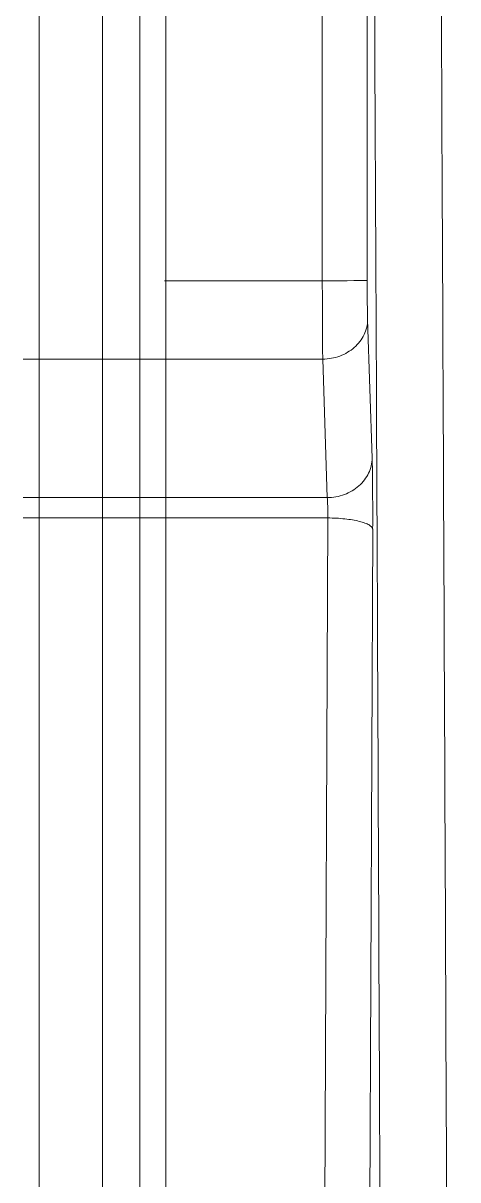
# Model space of a CAD drawing. Header units: inches. Extents: x 3778 to 56227, y -16914 to 35091.
# Drawn here: x 43235.43 to 43240.26, y -12607.23 to -12594.39 of the extents above; entities that cross this region are included whole.
import ezdxf

# ---------------------------------------------------------------- set-up
doc = ezdxf.new("R2010")
doc.units = ezdxf.units.IN
doc.header["$LTSCALE"] = 100
doc.header["$MEASUREMENT"] = 0
doc.layers.add('2-con', color=2, linetype='Continuous')
doc.layers.add('mark-B', color=2, linetype='Continuous', lineweight=20)

# ---------------------------------------------------------------- blocks, each defined once
blk = doc.blocks.new('무풍1WAY 대형')
at = {"layer": 'mark-B'}
for p, q in [((-555.262, -478.942), (-555.179, -460.011)), ((-554.681, -460.133), (-554.764, -479.067)), ((-554.758, -479.293), (-554.708, -480.83)), ((-555.206, -481.27), (-555.256, -479.732)), ((-555.2, -488.058), (-555.201, -481.705)), ((-554.703, -481.7), (-554.702, -488.054)), ((-554.703, -481.7), (-552.952, -481.7))]:
    blk.add_line(p, q, dxfattribs=at)
for centre, major_axis, ratio, start_param, end_param in [((-555.25, -479.117), (0, -0.697), 0.017455, 4.458215, 5.793092), ((-554.752, -479.117), (0, -0.199), 0.061093, 4.458215, 5.793092), ((-554.712, -481.709), (0, -0.996), 0.008728, 1.579525, 2.6515), ((-555.21, -481.709), (0, -0.498), 0.017455, 1.579525, 2.6515), ((-554.703, -481.705), (-0.498, 0), 0.008728, 4.712388, 6.265731)]:
    blk.add_ellipse(centre, major_axis=major_axis, ratio=ratio, start_param=start_param, end_param=end_param, dxfattribs=at)
for points, knots in [([(-555.468, -432.394), (-555.461, -435.082), (-555.453, -437.769), (-555.441, -441.796), (-555.437, -443.137), (-555.429, -445.82), (-555.425, -447.161), (-555.419, -449.172), (-555.417, -449.842), (-555.413, -451.182), (-555.411, -451.852), (-555.405, -453.862), (-555.401, -455.201), (-555.394, -457.209), (-555.392, -457.878), (-555.388, -459.216), (-555.385, -459.884), (-555.381, -461.22), (-555.379, -461.887), (-555.374, -463.222), (-555.369, -464.555), (-555.364, -465.887), (-555.359, -467.218), (-555.357, -467.883), (-555.349, -469.877), (-555.344, -471.204), (-555.327, -475.178), (-555.316, -477.818), (-555.292, -483.08), (-555.279, -485.702), (-555.259, -489.62), (-555.25, -491.25), (-555.241, -493.039), (-555.238, -493.526), (-555.236, -493.851), (-555.235, -494.014), (-555.231, -494.826), (-555.227, -495.476), (-555.224, -496.125)], [0, 0, 0, 0, 0.125, 0.125, 0.1875, 0.1875, 0.25, 0.25, 0.28125, 0.28125, 0.3125, 0.3125, 0.375, 0.375, 0.40625, 0.40625, 0.4375, 0.4375, 0.46875, 0.46875, 0.5, 0.53125, 0.53125, 0.5625, 0.5625, 0.625, 0.625, 0.75, 0.75, 0.875, 0.875, 0.9375, 0.953125, 0.960937, 0.960937, 0.96875, 0.96875, 1, 1, 1, 1]), ([(-556.207, -432.543), (-556.2, -435.147), (-556.193, -437.749), (-556.181, -441.649), (-556.177, -442.949), (-556.17, -445.548), (-556.166, -446.847), (-556.16, -448.795), (-556.158, -449.444), (-556.154, -450.742), (-556.152, -451.391), (-556.146, -453.337), (-556.142, -454.635), (-556.136, -456.581), (-556.134, -457.23), (-556.13, -458.528), (-556.127, -459.176), (-556.123, -460.474), (-556.121, -461.122), (-556.116, -462.419), (-556.114, -463.067), (-556.107, -465.009), (-556.103, -466.302), (-556.095, -468.239), (-556.093, -468.884), (-556.088, -470.174), (-556.085, -470.818), (-556.072, -474.037), (-556.061, -476.602), (-556.027, -484.271), (-556.002, -489.347), (-555.974, -494.387)], [0, 0, 0, 0, 0.125, 0.125, 0.1875, 0.1875, 0.25, 0.25, 0.28125, 0.28125, 0.3125, 0.3125, 0.375, 0.375, 0.40625, 0.40625, 0.4375, 0.4375, 0.46875, 0.46875, 0.5, 0.5, 0.5625, 0.5625, 0.59375, 0.59375, 0.625, 0.625, 0.75, 0.75, 1, 1, 1, 1]), ([(-552.968, -494.28), (-552.968, -494.11), (-552.968, -493.76), (-552.968, -493.218), (-552.968, -492.643), (-552.968, -492.036), (-552.968, -491.396), (-552.968, -490.723), (-552.968, -490.017), (-552.968, -489.278), (-552.968, -488.506), (-552.968, -487.701), (-552.968, -486.863), (-552.968, -485.992), (-552.968, -484.168), (-552.968, -481.706), (-552.968, -478.924), (-552.968, -477.07), (-552.968, -476.05), (-552.968, -475.555), (-552.968, -475.273), (-552.968, -474.991), (-552.968, -474.709), (-552.968, -474.427), (-552.968, -474.145), (-552.968, -473.862), (-552.968, -473.58), (-552.968, -473.298), (-552.968, -473.015), (-552.968, -472.733), (-552.968, -472.45), (-552.968, -472.168), (-552.968, -471.885), (-552.968, -471.602), (-552.968, -471.32), (-552.968, -471.037), (-552.968, -470.754), (-552.968, -470.471), (-552.968, -470.188), (-552.968, -469.905), (-552.968, -469.622), (-552.968, -469.339), (-552.968, -469.055), (-552.968, -468.772), (-552.968, -468.489), (-552.968, -468.205), (-552.968, -467.922), (-552.968, -467.638), (-552.968, -467.355), (-552.968, -467.071), (-552.968, -466.787), (-552.968, -466.503), (-552.968, -466.22), (-552.968, -465.936), (-552.968, -465.652), (-552.968, -465.368), (-552.968, -465.084), (-552.968, -464.799), (-552.968, -464.515), (-552.968, -464.231), (-552.968, -463.947), (-552.968, -463.662), (-552.968, -463.378), (-552.968, -463.094), (-552.968, -462.809), (-552.968, -462.525), (-552.968, -462.24), (-552.968, -461.955), (-552.968, -461.671), (-552.968, -461.386), (-552.968, -461.101), (-552.968, -460.816), (-552.968, -460.531), (-552.968, -460.246), (-552.968, -459.961), (-552.968, -459.676), (-552.968, -459.391), (-552.968, -459.106), (-552.968, -458.82), (-552.968, -458.535), (-552.968, -458.25), (-552.968, -457.964), (-552.968, -457.679), (-552.968, -457.393), (-552.968, -457.203), (-552.968, -457.108)], [0, 0, 0, 0, 0.013925, 0.028734, 0.044428, 0.061005, 0.078466, 0.09681, 0.116039, 0.136151, 0.157148, 0.179028, 0.201792, 0.225439, 0.249971, 0.350165, 0.425225, 0.47515, 0.499941, 0.507517, 0.515094, 0.52267, 0.530246, 0.537823, 0.545399, 0.552975, 0.560551, 0.568128, 0.575704, 0.58328, 0.590857, 0.598433, 0.606009, 0.613586, 0.621162, 0.628738, 0.636315, 0.643891, 0.651468, 0.659044, 0.66662, 0.674197, 0.681773, 0.68935, 0.696926, 0.704502, 0.712079, 0.719655, 0.727232, 0.734808, 0.742385, 0.749961, 0.757538, 0.765115, 0.772691, 0.780268, 0.787844, 0.795421, 0.802998, 0.810574, 0.818151, 0.825728, 0.833305, 0.840881, 0.848458, 0.856035, 0.863612, 0.871189, 0.878766, 0.886343, 0.89392, 0.901496, 0.909073, 0.916651, 0.924228, 0.931805, 0.939382, 0.946959, 0.954536, 0.962113, 0.969691, 0.977268, 0.984845, 0.992423, 1, 1, 1, 1]), ([(-552.677, -457.233), (-552.677, -458.807), (-552.677, -460.379), (-552.677, -463.518), (-552.677, -465.085), (-552.677, -468.213), (-552.677, -469.775), (-552.677, -472.893), (-552.677, -474.449), (-552.677, -477.556), (-552.677, -479.106), (-552.677, -481.427), (-552.677, -482.2), (-552.677, -483.744), (-552.677, -486.058), (-552.677, -488.364), (-552.677, -491.432), (-552.677, -492.962), (-552.677, -494.49)], [0, 0, 0, 0, 0.125, 0.125, 0.25, 0.25, 0.375, 0.375, 0.5, 0.5, 0.625, 0.625, 0.6875, 0.6875, 0.75, 0.875, 0.875, 1, 1, 1, 1]), ([(-552.264, -494.612), (-552.264, -491.554), (-552.264, -488.482), (-552.264, -483.854), (-552.264, -482.307), (-552.264, -479.209), (-552.264, -477.656), (-552.264, -474.546), (-552.264, -472.987), (-552.264, -469.865), (-552.264, -468.301), (-552.264, -465.168), (-552.264, -463.599), (-552.264, -460.457), (-552.264, -458.883), (-552.264, -457.307)], [0, 0, 0, 0, 0.25, 0.25, 0.375, 0.375, 0.5, 0.5, 0.625, 0.625, 0.75, 0.75, 0.875, 0.875, 1, 1, 1, 1]), ([(-551.56, -457.359), (-551.56, -458.936), (-551.56, -460.512), (-551.56, -463.657), (-551.56, -465.227), (-551.56, -468.363), (-551.56, -469.928), (-551.56, -473.054), (-551.56, -474.613), (-551.56, -477.727), (-551.56, -479.281), (-551.56, -482.382), (-551.56, -483.93), (-551.56, -488.563), (-551.56, -491.638), (-551.56, -494.699)], [0, 0, 0, 0, 0.125, 0.125, 0.25, 0.25, 0.375, 0.375, 0.5, 0.5, 0.625, 0.625, 0.75, 0.75, 1, 1, 1, 1]), ([(-554.764, -479.067), (-554.796, -479.067), (-554.829, -479.066), (-554.892, -479.063), (-554.923, -479.06), (-554.983, -479.054), (-555.011, -479.05), (-555.065, -479.041), (-555.09, -479.035), (-555.136, -479.024), (-555.157, -479.017), (-555.193, -479.004), (-555.209, -478.997), (-555.234, -478.982), (-555.244, -478.974), (-555.258, -478.958), (-555.261, -478.95), (-555.262, -478.942)], [0, 0, 0, 0, 0.125, 0.125, 0.25, 0.25, 0.375, 0.375, 0.5, 0.5, 0.625, 0.625, 0.75, 0.75, 0.875, 0.875, 1, 1, 1, 1]), ([(-554.758, -479.293), (-554.791, -479.293), (-554.823, -479.296), (-554.887, -479.308), (-554.918, -479.316), (-554.978, -479.338), (-555.006, -479.352), (-555.06, -479.384), (-555.086, -479.402), (-555.132, -479.443), (-555.152, -479.465), (-555.189, -479.513), (-555.204, -479.538), (-555.229, -479.591), (-555.239, -479.619), (-555.252, -479.675), (-555.256, -479.703), (-555.256, -479.732)], [0, 0, 0, 0, 0.125, 0.125, 0.25, 0.25, 0.375, 0.375, 0.5, 0.5, 0.625, 0.625, 0.75, 0.75, 0.875, 0.875, 1, 1, 1, 1]), ([(-554.708, -480.83), (-554.74, -480.831), (-554.773, -480.834), (-554.836, -480.845), (-554.867, -480.854), (-554.927, -480.876), (-554.956, -480.89), (-555.01, -480.922), (-555.035, -480.94), (-555.081, -480.981), (-555.102, -481.003), (-555.138, -481.051), (-555.154, -481.076), (-555.179, -481.129), (-555.189, -481.156), (-555.202, -481.212), (-555.205, -481.241), (-555.206, -481.27)], [0, 0, 0, 0, 0.125, 0.125, 0.25, 0.25, 0.375, 0.375, 0.5, 0.5, 0.625, 0.625, 0.75, 0.75, 0.875, 0.875, 1, 1, 1, 1])]:
    blk.add_open_spline(points, degree=3, knots=knots, dxfattribs=at)
for points, degree in [([(-554.764, -479.067), (-551.383, -479.067)], 1), ([(-554.758, -479.293), (-553.633, -479.293), (-552.508, -479.293), (-551.383, -479.293)], 3), ([(-554.708, -480.83), (-551.383, -480.83)], 1)]:
    blk.add_open_spline(points, degree=degree, dxfattribs=at)
blk = doc.blocks.new('dpdjzjs')
at = {"layer": 'mark-B', "rotation": 180}
blk.add_blockref('무풍1WAY 대형', (178654.915, 88751.491), dxfattribs=at)

msp = doc.modelspace()

# ---------------------------------------------------------------- block references
at = {"layer": '2-con'}
msp.add_blockref('dpdjzjs', (-135970.865, -101830.442), dxfattribs=at)

doc.saveas('drawing.dxf')
